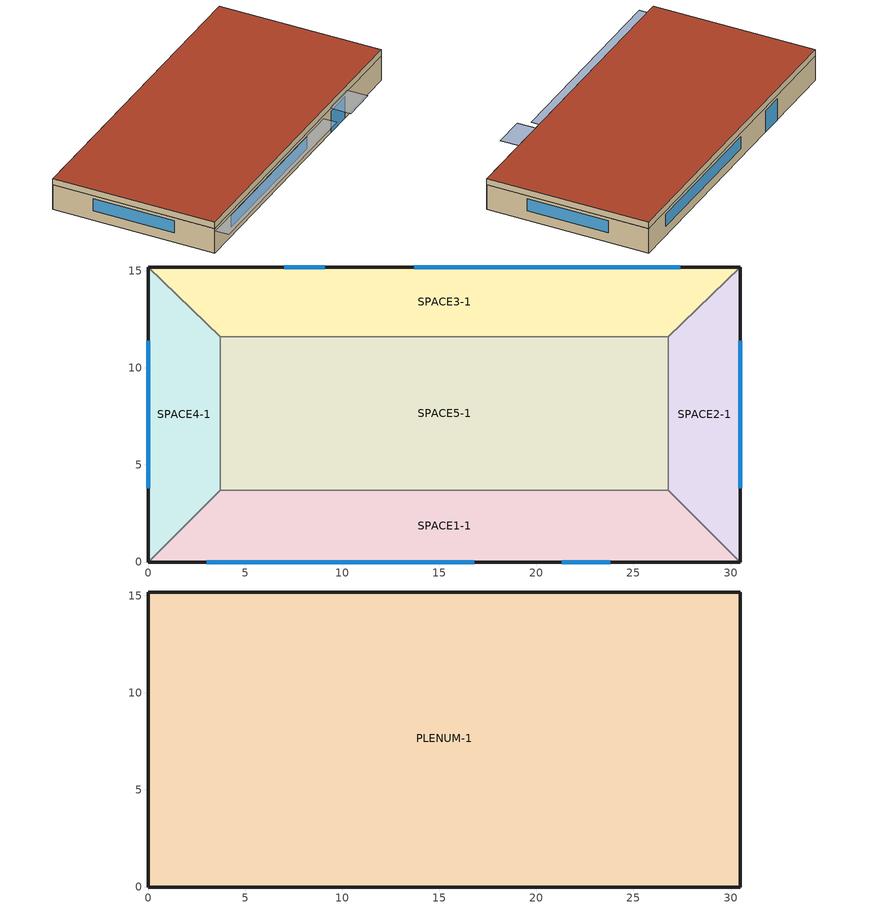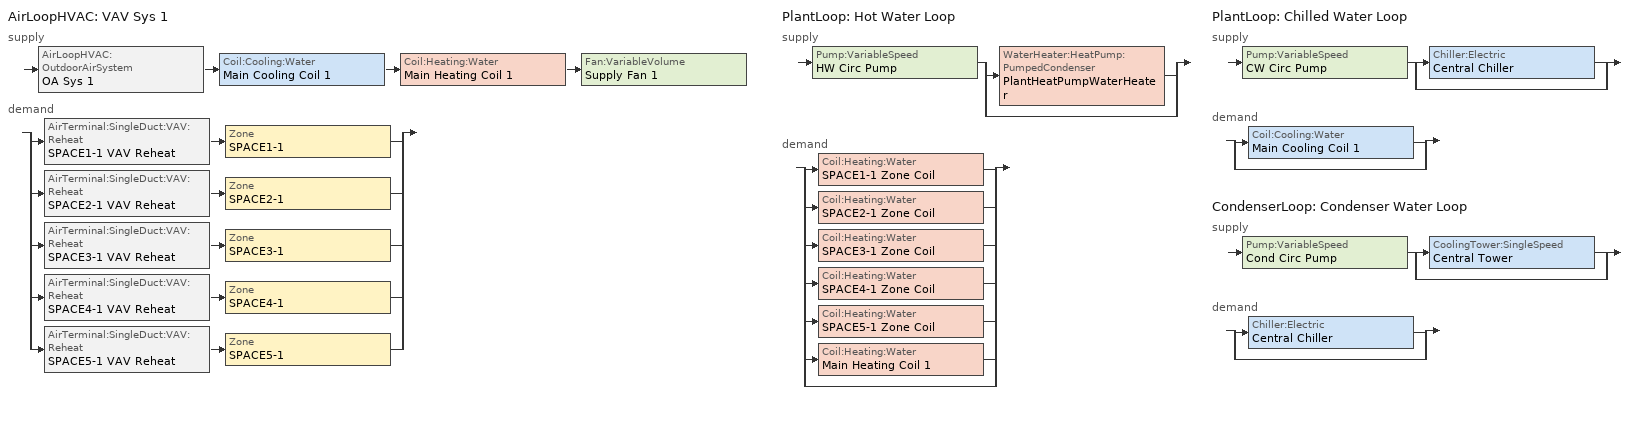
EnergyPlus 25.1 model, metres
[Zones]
SPACE1-1
 floor ground (FLOOR-SLAB-1): 26.8,3.7 30.5,0 0,0 3.7,3.7 z0
 wall outside (WALL-1): 0,0 30.5,0 z0:2.4
 wall to SPACE2-1 (INT-WALL-1): 30.5,0 26.8,3.7 z0:2.4
 wall to SPACE4-1 (INT-WALL-1): 3.7,3.7 0,0 z0:2.4
 wall to SPACE5-1 (INT-WALL-1): 26.8,3.7 3.7,3.7 z0:2.4
 window (Dbl Clr 3mm/13mm Air): 3,0 16.8,0 z0.9:2.1
 window (Sgl Grey 3mm): 21.3,0 23.8,0 z0:2.1
SPACE2-1
 floor ground (FLOOR-SLAB-1): 26.8,11.6 30.5,15.2 30.5,0 26.8,3.7 z0
 wall outside (WALL-1): 30.5,0 30.5,15.2 z0:2.4
 wall to SPACE3-1 (INT-WALL-1): 30.5,15.2 26.8,11.6 z0:2.4
 wall to SPACE5-1 (INT-WALL-1): 26.8,11.6 26.8,3.7 z0:2.4
 window (Dbl Clr 3mm/13mm Air): 30.5,3.8 30.5,11.4 z0.9:2.1
SPACE3-1
 floor ground (FLOOR-SLAB-1): 26.8,11.6 3.7,11.6 0,15.2 30.5,15.2 z0
 wall outside (WALL-1): 30.5,15.2 0,15.2 z0:2.4
 wall to SPACE4-1 (INT-WALL-1): 0,15.2 3.7,11.6 z0:2.4
 wall to SPACE5-1 (INT-WALL-1): 3.7,11.6 26.8,11.6 z0:2.4
 window (Dbl Clr 3mm/13mm Air): 27.4,15.2 13.7,15.2 z0.9:2.1
 window (Sgl Grey 3mm): 9.1,15.2 7,15.2 z0:2.1
SPACE4-1
 floor ground (FLOOR-SLAB-1): 3.7,3.7 0,0 0,15.2 3.7,11.6 z0
 wall outside (WALL-1): 0,15.2 0,0 z0:2.4
 wall to SPACE5-1 (INT-WALL-1): 3.7,3.7 3.7,11.6 z0:2.4
 window (Dbl Clr 3mm/13mm Air): 0,11.4 0,3.8 z0.9:2.1
SPACE5-1
 floor ground (FLOOR-SLAB-1): 26.8,11.6 26.8,3.7 3.7,3.7 3.7,11.6 z0
PLENUM-1
 floor to SPACE1-1 (CLNG-1): 26.8,3.7 30.5,0 0,0 3.7,3.7 z2.4
 floor to SPACE2-1 (CLNG-1): 26.8,11.6 30.5,15.2 30.5,0 26.8,3.7 z2.4
 floor to SPACE3-1 (CLNG-1): 26.8,11.6 3.7,11.6 0,15.2 30.5,15.2 z2.4
 floor to SPACE4-1 (CLNG-1): 3.7,3.7 0,0 0,15.2 3.7,11.6 z2.4
 floor to SPACE5-1 (CLNG-1): 26.8,11.6 26.8,3.7 3.7,3.7 3.7,11.6 z2.4
 wall outside (WALL-1): 0,0 30.5,0 30.5,15.2 0,15.2 0,0 z2.4:3
 roof outside (ROOF-1): 0,15.2 0,0 30.5,0 30.5,15.2 z3
shading: 0,-1.3 0,0 19.8,0 19.8,-1.3 z2.2; 21,-2 21,0 24.1,0 24.1,-2 z2.6
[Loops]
AirLoopHVAC 'VAV Sys 1'
 supply: AirLoopHVAC:OutdoorAirSystem 'OA Sys 1' > Coil:Cooling:Water 'Main Cooling Coil 1' > Coil:Heating:Water 'Main Heating Coil 1' > Fan:VariableVolume 'Supply Fan 1'
 demand: split
  | AirTerminal:SingleDuct:VAV:Reheat 'SPACE1-1 VAV Reheat' > Zone 'SPACE1-1'
  | AirTerminal:SingleDuct:VAV:Reheat 'SPACE2-1 VAV Reheat' > Zone 'SPACE2-1'
  | AirTerminal:SingleDuct:VAV:Reheat 'SPACE3-1 VAV Reheat' > Zone 'SPACE3-1'
  | AirTerminal:SingleDuct:VAV:Reheat 'SPACE4-1 VAV Reheat' > Zone 'SPACE4-1'
  | AirTerminal:SingleDuct:VAV:Reheat 'SPACE5-1 VAV Reheat' > Zone 'SPACE5-1'
PlantLoop 'Hot Water Loop'
 supply: Pump:VariableSpeed 'HW Circ Pump' > split
  | WaterHeater:HeatPump:PumpedCondenser 'PlantHeatPumpWaterHeater'
  | bypass
 demand: split
  | Coil:Heating:Water 'SPACE1-1 Zone Coil'
  | Coil:Heating:Water 'SPACE2-1 Zone Coil'
  | Coil:Heating:Water 'SPACE3-1 Zone Coil'
  | Coil:Heating:Water 'SPACE4-1 Zone Coil'
  | Coil:Heating:Water 'SPACE5-1 Zone Coil'
  | Coil:Heating:Water 'Main Heating Coil 1'
  | bypass
PlantLoop 'Chilled Water Loop'
 supply: Pump:VariableSpeed 'CW Circ Pump' > split
  | Chiller:Electric 'Central Chiller'
  | bypass
 demand: split
  | Coil:Cooling:Water 'Main Cooling Coil 1'
  | bypass
CondenserLoop 'Condenser Water Loop'
 supply: Pump:VariableSpeed 'Cond Circ Pump' > split
  | CoolingTower:SingleSpeed 'Central Tower'
  | bypass
 demand: split
  | Chiller:Electric 'Central Chiller'
  | bypass
[Building]
Building: North Axis {deg}=30; Terrain=City; Loads Convergence Tolerance Value {W}=0.04; Temperature Convergence Tolerance Value {deltaC}=0.4; Solar Distribution=FullExterior; Maximum Number of Warmup Days=25; Minimum Number of Warmup Days=6
[Site:Location]
Miami Intl Ap FL USA WMO=722020: Latitude {deg}=25.82; Longitude {deg}=-80.3; Time Zone {hr}=-5; Elevation {m}=11
[SizingPeriod:DesignDay] Day of Month=21; Humidity Condition Type=Wetbulb; Barometric Pressure {Pa}=101217; Rain Indicator=No; Snow Indicator=No; Daylight Saving Time Indicator=No; Solar Model Indicator=ASHRAEClearSky
Name | Month | Day Type | Maximum Dry-Bulb Temperature {C} | Daily Dry-Bulb Temperature Range {deltaC} | Wetbulb or DewPoint at Maximum Dry-Bulb {C} | Wind Speed {m/s} | Wind Direction {deg} | Sky Clearness
Miami Intl Ap Ann Htg 99.6% Condns DB | 1 | WinterDesignDay | 8.7 | 0 | 8.7 | 3.8 | 340 | 0
Miami Intl Ap Ann Clg .4% Condns DB=>MWB | 7 | SummerDesignDay | 33.2 | 6.7 | 25.3 | 4.5 | 140 | 1
[Site:GroundTemperature:BuildingSurface]
20.03, 20.03, 20.13, 20.3, 20.43, 20.52, 20.62, 20.77, 20.78, 20.55, 20.44, 20.2
[Site:WaterMainsTemperature]
Calculation Method=CORRELATION; Annual Average Outdoor Air Temperature {C}=9.69; Maximum Difference In Monthly Average Outdoor Air Temperatures {deltaC}=28.1
[Material] Thermal Absorptance=0.9
Name | Roughness | Thickness {m} | Conductivity {W/m-K} | Density {kg/m3} | Specific Heat {J/kg-K} | Solar Absorptance | Visible Absorptance
RG01 | Rough | 0.0127 | 1.442 | 881 | 1674 | 0.65 | 0.65
BR01 | VeryRough | 0.0095 | 0.162 | 1121 | 1464 | 0.7 | 0.7
IN46 | VeryRough | 0.0762 | 0.023 | 24 | 1590 | 0.5 | 0.5
WD01 | MediumSmooth | 0.0191 | 0.115 | 513 | 1381 | 0.78 | 0.78
PW03 | MediumSmooth | 0.0127 | 0.115 | 545 | 1213 | 0.78 | 0.78
IN02 | Rough | 0.0901 | 0.043 | 10 | 837 | 0.75 | 0.75
GP01 | MediumSmooth | 0.0127 | 0.16 | 801 | 837 | 0.75 | 0.75
GP02 | MediumSmooth | 0.0159 | 0.16 | 801 | 837 | 0.75 | 0.75
CC03 | MediumRough | 0.1016 | 1.31 | 2243 | 837 | 0.65 | 0.65
[Material:NoMass]
MAT-CLNG-1: Roughness=Rough; Thermal Resistance {m2-K/W}=0.652259; Thermal Absorptance=0.65; Solar Absorptance=0.65; Visible Absorptance=0.65
[Material:AirGap]
AL21: Thermal Resistance {m2-K/W}=0.157
[Construction]
ROOF-1: RG01, BR01, IN46, WD01
WALL-1: WD01, PW03, IN02, GP01
CLNG-1: MAT-CLNG-1
FLOOR-SLAB-1: CC03
INT-WALL-1: GP02, AL21, GP02
Dbl Clr 3mm/13mm Air: CLEAR 3MM, AIR 13MM, CLEAR 3MM
Sgl Grey 3mm: GREY 3MM
[WindowMaterial:Gas]
AIR 13MM: Gas Type=Air; Thickness {m}=.0127
[WindowMaterial:Glazing] Optical Data Type=SpectralAverage; Thickness {m}=.003; Infrared Transmittance at Normal Incidence=0; Front Side Infrared Hemispherical Emissivity=.84; Back Side Infrared Hemispherical Emissivity=.84; Conductivity {W/m-K}=.9
Name | Solar Transmittance at Normal Incidence | Front Side Solar Reflectance at Normal Incidence | Back Side Solar Reflectance at Normal Incidence | Visible Transmittance at Normal Incidence | Front Side Visible Reflectance at Normal Incidence | Back Side Visible Reflectance at Normal Incidence
CLEAR 3MM | .837 | .075 | .075 | .898 | .081 | .081
GREY 3MM | .626 | .061 | .061 | .611 | .061 | .061
[Zone] Type=1; Multiplier=1
Name | Ceiling Height {m} | Volume {m3}
PLENUM-1 | 0.6096 | 283.2
SPACE1-1; SPACE3-1 | 2.4384 | 239.247
SPACE2-1; SPACE4-1 | 2.4384 | 103.311
SPACE5-1 | 2.4384 | 447.683
[ZoneInfiltration:DesignFlowRate] Schedule=INFIL-SCH; Design Flow Rate Calculation Method=flow/zone; Constant Term Coefficient=0; Temperature Term Coefficient=0; Velocity Term Coefficient=0.2237; Velocity Squared Term Coefficient=0
Name | Zone or ZoneList or Space or SpaceList | Design Flow Rate {m3/s}
SPACE1-1 Infiltration | SPACE1-1 | 0.0167
SPACE2-1 Infiltration | SPACE2-1 | .00717
SPACE3-1 Infiltration | SPACE3-1 | 0.0167
SPACE4-1 Infiltration | SPACE4-1 | .00717
SPACE5-1 Infiltration | SPACE5-1 | .031089
[People] Number of People Schedule=OCCUPY-1; Number of People Calculation Method=people; Fraction Radiant=0.3; Activity Level Schedule=ActSchd
Name | Zone or ZoneList or Space or SpaceList | Number of People
SPACE1-1 People | SPACE1-1 | 11
SPACE2-1 People | SPACE2-1 | 5
SPACE3-1 People | SPACE3-1 | 11
SPACE4-1 People | SPACE4-1 | 5
SPACE5-1 People | SPACE5-1 | 20
[Lights] Schedule=LIGHTS-1; Design Level Calculation Method=LightingLevel; Return Air Fraction=0.2; Fraction Radiant=0.59; Fraction Visible=0.2; Fraction Replaceable=0
Name | Zone or ZoneList or Space or SpaceList | Lighting Level {W}
SPACE1-1 Lights | SPACE1-1 | 1584
SPACE2-1 Lights | SPACE2-1 | 684
SPACE3-1 Lights | SPACE3-1 | 1584
SPACE4-1 Lights | SPACE4-1 | 684
SPACE5-1 Lights | SPACE5-1 | 2964
[ElectricEquipment] Schedule=EQUIP-1; Design Level Calculation Method=EquipmentLevel; Fraction Latent=0; Fraction Radiant=0.3; Fraction Lost=0
Name | Zone or ZoneList or Space or SpaceList | Design Level {W}
SPACE1-1 Elec Equipment | SPACE1-1 | 1056
SPACE2-1 Elec Equipment | SPACE2-1 | 456
SPACE3-1 Elec Equipment | SPACE3-1 | 1056
SPACE4-1 Elec Equipment | SPACE4-1 | 456
SPACE5-1 Elec Equipment | SPACE5-1 | 1976
[Sizing:Zone] Zone Cooling Design Supply Air Temperature Input Method=SupplyAirTemperature; Zone Cooling Design Supply Air Temperature {C}=14; Zone Heating Design Supply Air Temperature Input Method=SupplyAirTemperature; Zone Heating Design Supply Air Temperature {C}=50; Zone Cooling Design Supply Air Humidity Ratio {kgWater/kgDryAir}=0.009; Zone Heating Design Supply Air Humidity Ratio {kgWater/kgDryAir}=0.004; Zone Heating Sizing Factor=0; Zone Cooling Sizing Factor=0; Cooling Design Air Flow Method=DesignDay; Cooling Design Air Flow Rate {m3/s}=0; Heating Design Air Flow Method=DesignDay; Heating Design Air Flow Rate {m3/s}=0; Account for Dedicated Outdoor Air System=No; Dedicated Outdoor Air System Control Strategy=NeutralSupplyAir; Dedicated Outdoor Air Low Setpoint Temperature for Design {C}=autosize; Dedicated Outdoor Air High Setpoint Temperature for Design {C}=autosize
Name | Design Specification Outdoor Air Object
SPACE1-1 | SZ DSOA SPACE1-1
SPACE2-1 | SZ DSOA SPACE2-1
SPACE3-1 | SZ DSOA SPACE3-1
SPACE4-1 | SZ DSOA SPACE4-1
SPACE5-1 | SZ DSOA SPACE5-1
[DesignSpecification:OutdoorAir] Outdoor Air Method=flow/person; Outdoor Air Flow per Person {m3/s-person}=0.00944; Outdoor Air Flow per Zone Floor Area {m3/s-m2}=0; Outdoor Air Flow per Zone {m3/s}=0
SZ DSOA SPACE1-1; SZ DSOA SPACE2-1; SZ DSOA SPACE3-1; SZ DSOA SPACE4-1; SZ DSOA SPACE5-1
[Sizing:System]
VAV Sys 1: Type of Load to Size On=sensible; Design Outdoor Air Flow Rate {m3/s}=autosize; Central Heating Maximum System Air Flow Ratio=0.3; Preheat Design Temperature {C}=7; Preheat Design Humidity Ratio {kgWater/kgDryAir}=.008; Precool Design Temperature {C}=11; Precool Design Humidity Ratio {kgWater/kgDryAir}=.008; Central Cooling Design Supply Air Temperature {C}=12.8; Central Heating Design Supply Air Temperature {C}=16.7; Type of Zone Sum to Use=noncoincident; 100% Outdoor Air in Cooling=no; 100% Outdoor Air in Heating=no; Central Cooling Design Supply Air Humidity Ratio {kgWater/kgDryAir}=0.008; Central Heating Design Supply Air Humidity Ratio {kgWater/kgDryAir}=0.008; Cooling Supply Air Flow Rate Method=DesignDay; Cooling Supply Air Flow Rate {m3/s}=0; Heating Supply Air Flow Rate Method=DesignDay; Heating Supply Air Flow Rate {m3/s}=0
[Sizing:Plant]
Name | Loop Type | Design Loop Exit Temperature {C} | Loop Design Temperature Difference {deltaC}
Hot Water Loop | heating | 62 | 11
Chilled Water Loop | cooling | 7.22 | 6.67
Condenser Water Loop | condenser | 29.4 | 5.6
[WaterHeater:HeatPump:PumpedCondenser] Dead Band Temperature Difference {deltaC}=2
Name | Availability Schedule | Compressor Setpoint Temperature Schedule | Condenser Water Flow Rate {m3/s} | Evaporator Air Flow Rate {m3/s} | Inlet Air Configuration | Inlet Air Zone | Tank | DX Coil | Minimum Inlet Air Temperature for Compressor Operation {C} | Compressor Location | Fan | Fan Placement | On Cycle Parasitic Electric Load {W} | Off Cycle Parasitic Electric Load {W} | Parasitic Heat Rejection Location | Inlet Air Mixer Schedule | Inlet Air Temperature Schedule | Inlet Air Humidity Schedule | Compressor Ambient Temperature Schedule
Zone5HeatPumpWaterHeater | HeatPumpWaterHeaterSch | HPWHTempSch | autocalculate | autocalculate | ZoneAndOutdoorAir | SPACE5-1 | HPWHTank | HPWHDXCoilVS | 5 | Zone | HPWHFan | DrawThrough | 15 | 5 | Zone | HPWHMixerInletAirSch
Zone4HeatPumpWaterHeater | HeatPumpWaterHeaterSch | HPWHTempSch | autocalculate | autocalculate | ZoneAirOnly | SPACE4-1 | Zone4HPWHTank | Zone4HPWHDXCoilVS | 5 | Zone | Zone4HPWHFan | DrawThrough | 15 | 5 | Zone
OutdoorHeatPumpWaterHeater | PlantHPWHSch | HPWHTempSch | 0.00016 | 0.2685 | OutdoorAirOnly |  | HPWHOutdoorTank | HPWHOutdoorDXCoilVS | 11 | Outdoors | HPWHOutdoorFan | BlowThrough
ScheduledHeatPumpWaterHeater | ScheduledHPWHSch | HPWHTempSch | 0.00016 | 0.2685 | Schedule |  | HPWHScheduledTank | HPWHScheduledDXCoilVS | 11 | Schedule | HPWHScheduledFan | BlowThrough |  |  |  |  | ScheduledAmbientTemp | ScheduledAmbientRH | ScheduledCompressorTemp
PlantHeatPumpWaterHeater | PlantHPWHSch | PlantHPWHTempSch | 0.00115525 | 1.00695 | OutdoorAirOnly |  | HPWHPlantTank | HPWHPlantDXCoilVS | 11 | Outdoors | HPWHPlantFan | BlowThrough
[WaterHeater:Mixed] Deadband Temperature Difference {deltaC}=2; Maximum Temperature Limit {C}=82.2222; Heater Control Type=CYCLE; Heater Minimum Capacity {W}=0; Heater Fuel Type=ELECTRICITY; Off Cycle Parasitic Fuel Consumption Rate {W}=10; Off Cycle Parasitic Fuel Type=ELECTRICITY; Off Cycle Parasitic Heat Fraction to Tank=0; On Cycle Parasitic Fuel Consumption Rate {W}=30; On Cycle Parasitic Fuel Type=ELECTRICITY; On Cycle Parasitic Heat Fraction to Tank=0
Name | Tank Volume {m3} | Setpoint Temperature Schedule | Heater Maximum Capacity {W} | Heater Thermal Efficiency | Ambient Temperature Indicator | Ambient Temperature Zone | Off Cycle Loss Coefficient to Ambient Temperature {W/K} | Off Cycle Loss Fraction to Zone | On Cycle Loss Coefficient to Ambient Temperature {W/K} | On Cycle Loss Fraction to Zone | Peak Use Flow Rate {m3/s} | Use Flow Rate Fraction Schedule | Source Side Effectiveness | Ambient Temperature Schedule | Use Side Effectiveness | Use Side Design Flow Rate {m3/s}
HPWHTank | 0.3785 | Hot Water Setpoint Temp Schedule | 5000 | 0.95 | ZONE | SPACE5-1 | 2 | 1 | 2 | 1 | 0.00379 | Hot Water Demand Schedule | 0.95
Zone4HPWHTank | 0.3785 | Hot Water Setpoint Temp Schedule | 5000 | 0.95 | ZONE | SPACE4-1 | 2 | 1 | 2 | 1 | 0.00379 | Hot Water Demand Schedule | 0.95
HPWHOutdoorTank | 0.3785 | Hot Water Setpoint Temp Schedule | 5000 | 0.95 | Outdoors |  | 2 | 1 | 2 | 1 | 0.000379 | Hot Water Demand Schedule | 0.95
HPWHScheduledTank; ScheduledElectricTank | 0.3785 | Hot Water Setpoint Temp Schedule | 5000 | 0.95 | SCHEDULE |  | 2 | 1 | 2 | 1 | 0.000379 | Hot Water Demand Schedule | 0.95 | ScheduledAmbientTemp
HPWHPlantTank | 0.757 | Plant Hot Water Setpoint Temp Schedule | 25000 | 0.98 | Outdoors |  | 0 | 0 | 0 | 0 |  |  | 0.98 |  | 0.98 | autosize
[Coil:WaterHeating:AirToWaterHeatPump:VariableSpeed] Number of Speeds=10; Nominal Speed Level=10; Rated Evaporator Inlet Air Dry-Bulb Temperature {C}=29.44; Rated Evaporator Inlet Air Wet-Bulb Temperature {C}=22.22; Rated Condenser Inlet Water Temperature {C}=55.72; Condenser Pump Power Included in Rated COP=No; Condenser Pump Heat Included in Rated Heating Capacity and Rated COP=No; Fraction of Condenser Pump Heat to Water=0.1; Maximum Ambient Temperature for Crankcase Heater Operation {C}=5; Evaporator Air Temperature Type for Curve Objects=WetBulbTemperature; Part Load Fraction Correlation Curve=HPWHPLFFPLR; Rated Water Heating Capacity at Speed 1 {W}=400; Rated Water Heating COP at Speed 1 {W/W}=5; Rated Sensible Heat Ratio at Speed 1=0.8; Speed 1 Reference Unit Rated Air Flow Rate {m3/s}=0.02014; Speed 1 Reference Unit Rated Water Flow Rate {m3/s}=0.000018; Speed 1 Reference Unit Water Pump Input Power At Rated Conditions {W}=10; Speed 1 Total WH Capacity Function of Temperature Curve=HPWHHeatingCapFTemp; Speed 1 Total WH Capacity Function of Air Flow Fraction Curve=ConstantCubic; Speed 1 Total WH Capacity Function of Water Flow Fraction Curve=ConstantCubic; Speed 1 COP Function of Temperature Curve=HPWHHeatingCOPFTemp; Speed 1 COP Function of Air Flow Fraction Curve=ConstantCubic; Speed 1 COP Function of Water Flow Fraction Curve=ConstantCubic; Rated Water Heating Capacity at Speed 2 {W}=800; Rated Water Heating COP at Speed 2 {W/W}=4.8; Rated Sensible Heat Ratio at Speed 2=0.79; Speed 2 Reference Unit Rated Air Flow Rate {m3/s}=0.04028; Speed 2 Reference Unit Rated Water Flow Rate {m3/s}=0.000036; Speed 2 Reference Unit Water Pump Input Power At Rated Conditions=10; Speed 2 Total WH Capacity Function of Temperature Curve=HPWHHeatingCapFTemp; Speed 2 Total WH Capacity Function of Air Flow Fraction Curve=ConstantCubic; Speed 2 Total WH Capacity Function of Water Flow Fraction Curve=ConstantCubic; Speed 2 COP Function of Temperature Curve=HPWHHeatingCOPFTemp; Speed 2 COP Function of Air Flow Fraction Curve=ConstantCubic; Speed 2 COP Function of Water Flow Fraction Curve=ConstantCubic; Rated Water Heating Capacity at speed 3 {W}=1200; Rated Water Heating COP at Speed 3 {W/W}=4.4; Rated Sensible Heat Ratio at Speed 3=0.78; Speed 3 Reference Unit Rated Air Flow Rate {m3/s}=0.06042; Speed 3 Reference Unit Rated Water Flow Rate {m3/s}=0.000054; Speed 3 Reference Unit Water Pump Input Power At Rated Conditions=10; Speed 3 Total WH Capacity Function of Temperature Curve=HPWHHeatingCapFTemp; Speed 3 Total WH Capacity Function of Air Flow Fraction Curve=ConstantCubic; Speed 3 Total WH Capacity Function of Water Flow Fraction Curve=ConstantCubic; Speed 3 COP Function of Temperature Curve=HPWHHeatingCOPFTemp; Speed 3 COP Function of Air Flow Fraction Curve=ConstantCubic; Speed 3 COP Function of Water Flow Fraction Curve=ConstantCubic; Rated Water Heating Capacity at Speed 4 {W}=1600; Rated Water Heating COP at Speed 4 {W/W}=4; Rated Sensible Heat Ratio at Speed 4=0.77; Speed 4 Reference Unit Rated Air Flow Rate {m3/s}=0.08056; Speed 4 Reference Unit Rated Water Flow Rate {m3/s}=0.000072; Speed 4 Reference Unit Water Pump Input Power At Rated Conditions=10; Speed 4 Total WH Capacity Function of Temperature Curve=HPWHHeatingCapFTemp; Speed 4 Total WH Capacity Function of Air Flow Fraction Curve=ConstantCubic; Speed 4 Total WH Capacity Function of Water Flow Fraction Curve=ConstantCubic; Speed 4 COP Function of Temperature Curve=HPWHHeatingCOPFTemp; Speed 4 COP Function of Air Flow Fraction Curve=ConstantCubic; Speed 4 COP Function of Water Flow Fraction Curve=ConstantCubic; Rated Water Heating Capacity at Speed 5 {W}=2000; Rated Water Heating COP at Speed 5 {W/W}=3.8; Rated Sensible Heat Ratio at Speed 5=0.76; Speed 5 Reference Unit Rated Air Flow Rate {m3/s}=0.1007; Speed 5 Reference Unit Rated Water Flow Rate {m3/s}=0.00009; Speed 5 Reference Unit Water Pump Input Power At Rated Conditions=10; Speed 5 Total WH Capacity Function of Temperature Curve=HPWHHeatingCapFTemp; Speed 5 Total WH Capacity Function of Air Flow Fraction Curve=ConstantCubic; Speed 5 Total WH Capacity Function of Water Flow Fraction Curve=ConstantCubic; Speed 5 COP Function of Temperature Curve=HPWHHeatingCOPFTemp; Speed 5 COP Function of Air Flow Fraction Curve=ConstantCubic; Speed 5 COP Function of Water Flow Fraction Curve=ConstantCubic; Rated Water Heating Capacity at Speed 6 {W}=2400; Rated Water Heating COP at Speed 6 {W/W}=3.4; Rated Sensible Heat Ratio at Speed 6=0.75; Speed 6 Reference Unit Rated Air Flow Rate {m3/s}=0.12084; Speed 6 Reference Unit Rated Water Flow Rate {m3/s}=0.000108; Speed 6 Reference Unit Water Pump Input Power At Rated Conditions=10; Speed 6 Total WH Capacity Function of Temperature Curve=HPWHHeatingCapFTemp; Speed 6 Total WH Capacity Function of Air Flow Fraction Curve=ConstantCubic; Speed 6 Total WH Capacity Function of Water Flow Fraction Curve=ConstantCubic; Speed 6 COP Function of Temperature Curve=HPWHHeatingCOPFTemp; Speed 6 COP Function of Air Flow Fraction Curve=ConstantCubic; Speed 6 COP Function of Water Flow Fraction Curve=ConstantCubic; Rated Water Heating Capacity at Speed 7 {W}=2800; Rated Water Heating COP at Speed 7 {W/W}=3; Rated Sensible Heat Ratio at Speed 7=0.74; Speed 7 Reference Unit Rated Air Flow Rate {m3/s}=0.14098; Speed 7 Reference Unit Rated Water Flow Rate {m3/s}=0.000126; Speed 7 Reference Unit Water Pump Input Power At Rated Conditions=10; Speed 7 Total WH Capacity Function of Temperature Curve=HPWHHeatingCapFTemp; Speed 7 Total WH Capacity Function of Air Flow Fraction Curve=ConstantCubic; Speed 7 Total WH Capacity Function of Water Flow Fraction Curve=ConstantCubic; Speed 7 COP Function of Temperature Curve=HPWHHeatingCOPFTemp; Speed 7 COP Function of Air Flow Fraction Curve=ConstantCubic; Speed 7 COP Function of Water Flow Fraction Curve=ConstantCubic; Rated Water Heating Capacity at Speed 8 {W}=3200; Rated Water Heating COP at Speed 8 {W/W}=2.6; Rated Sensible Heat Ratio at Speed 8=0.73; Speed 8 Reference Unit Rated Air Flow Rate {m3/s}=0.16112; Speed 8 Reference Unit Rated Water Flow Rate {m3/s}=0.000144; Speed 8 Reference Unit Water Pump Input Power At Rated Conditions=10; Speed 8 Total WH Capacity Function of Temperature Curve=HPWHHeatingCapFTemp; Speed 8 Total WH Capacity Function of Air Flow Fraction Curve=ConstantCubic; Speed 8 Total WH Capacity Function of Water Flow Fraction Curve=ConstantCubic; Speed 8 COP Function of Temperature Curve=HPWHHeatingCOPFTemp; Speed 8 COP Function of Air Flow Fraction Curve=ConstantCubic; Speed 8 COP Function of Water Flow Fraction Curve=ConstantCubic; Rated Water Heating Capacity at Speed 9 {W}=3600; Rated Water Heating COP at Speed 9 {W/W}=2.3; Rated Sensible Heat Ratio at Speed 9=0.72; Speed 9 Reference Unit Rated Air Flow Rate {m3/s}=0.18126; Speed 9 Reference Unit Rated Water Flow Rate {m3/s}=0.000162; Speed 9 Reference Unit Water Pump Input Power At Rated Conditions=10; Speed 9 Total WH Capacity Function of Temperature Curve=HPWHHeatingCapFTemp; Speed 9 Total WH Capacity Function of Air Flow Fraction Curve=ConstantCubic; Speed 9 Total WH Capacity Function of Water Flow Fraction Curve=ConstantCubic; Speed 9 COP Function of Temperature Curve=HPWHHeatingCOPFTemp; Speed 9 COP Function of Air Flow Fraction Curve=ConstantCubic; Speed 9 COP Function of Water Flow Fraction Curve=ConstantCubic; Rated Water Heating Capacity at Speed 10 {W}=4000; Rated Water Heating COP at Speed 10 {W/W}=2; Rated Sensible Heat Ratio at Speed 10=0.7; Speed 10 Reference Unit Rated Air Flow Rate {m3/s}=0.2014; Speed 10 Reference Unit Rated Water Flow Rate {m3/s}=0.000179; Speed 10 Reference Unit Water Pump Input Power At Rated Conditions=10; Speed 10 Total WH Capacity Function of Temperature Curve=HPWHHeatingCapFTemp; Speed 10 Total WH Capacity Function of Air Flow Fraction Curve=ConstantCubic; Speed 10 Total WH Capacity Function of Water Flow Fraction Curve=ConstantCubic; Speed 10 COP Function of Temperature Curve=HPWHHeatingCOPFTemp; Speed 10 COP Function of Air Flow Fraction Curve=ConstantCubic; Speed 10 COP Function of Water Flow Fraction Curve=ConstantCubic
Name | Rated Water Heating Capacity {W} | Rated Evaporator Air Flow Rate {m3/s} | Rated Condenser Water Flow Rate {m3/s} | Evaporator Fan Power Included in Rated COP | Crankcase Heater Capacity {W}
HPWHDXCoilVS; Zone4HPWHDXCoilVS | 4000 | autocalculate | autocalculate | No | 100
HPWHOutdoorDXCoilVS | 4000 | 0.2685 | 0.00016 | No | 100
HPWHScheduledDXCoilVS | 4000 | 0.2685 | 0.00016 | Yes | 120
HPWHPlantDXCoilVS | 25000 | 1.00695 | 0.00115525 | No | 100
[Fan:SystemModel] Speed Control Method=Discrete; Electric Power Minimum Flow Rate Fraction=0; Design Pressure Rise {Pa}=100; Motor Efficiency=0.9; Motor In Air Stream Fraction=1; Design Electric Power Consumption {W}=AUTOSIZE; Design Power Sizing Method=TotalEfficiencyAndPressure; Fan Total Efficiency=0.7
Name | Availability Schedule | Design Maximum Air Flow Rate {m3/s}
HPWHFan; Zone4HPWHFan | HeatPumpWaterHeaterSch | 0.2685
HPWHOutdoorFan | PlantHPWHSch | 0.2685
HPWHScheduledFan | ScheduledHPWHSch | 0.2685
HPWHPlantFan | PlantHPWHSch | 2.6852
[ZoneControl:Thermostat] Control Type Schedule=Zone Control Type Sched; Control 1=DualSetPoint
Name | Zone or ZoneList
SPACE1-1 Control | SPACE1-1
SPACE2-1 Control | SPACE2-1
SPACE3-1 Control | SPACE3-1
SPACE4-1 Control | SPACE4-1
SPACE5-1 Control | SPACE5-1
[ThermostatSetpoint:DualSetpoint]
DualSetPoint: Heating Setpoint Temperature Schedule=Htg-SetP-Sch; Cooling Setpoint Temperature Schedule=Clg-SetP-Sch
[Zone equipment]
SPACE1-1: SPACE1-1 VAV Reheat
SPACE2-1: SPACE2-1 VAV Reheat
SPACE3-1: SPACE3-1 VAV Reheat
SPACE4-1: SPACE4-1 VAV Reheat, Zone4HeatPumpWaterHeater
SPACE5-1: Zone5HeatPumpWaterHeater, SPACE5-1 VAV Reheat
[AirTerminal:SingleDuct:VAV:Reheat] Availability Schedule=ReheatCoilAvailSched; Maximum Air Flow Rate {m3/s}=autosize; Zone Minimum Air Flow Input Method=Constant; Constant Minimum Air Flow Fraction=0.3; Maximum Hot Water or Steam Flow Rate {m3/s}=autosize; Minimum Hot Water or Steam Flow Rate {m3/s}=0; Convergence Tolerance=0.001; Damper Heating Action=ReverseWithLimits; Maximum Flow per Zone Floor Area During Reheat {m3/s-m2}=AUTOCALCULATE; Maximum Flow Fraction During Reheat=AUTOCALCULATE
Name | Reheat Coil
SPACE1-1 VAV Reheat | SPACE1-1 Zone Coil
SPACE2-1 VAV Reheat | SPACE2-1 Zone Coil
SPACE3-1 VAV Reheat | SPACE3-1 Zone Coil
SPACE4-1 VAV Reheat | SPACE4-1 Zone Coil
SPACE5-1 VAV Reheat | SPACE5-1 Zone Coil
[Coil:Heating:Water] Availability Schedule=ReheatCoilAvailSched; U-Factor Times Area Value {W/K}=autosize; Maximum Water Flow Rate {m3/s}=autosize; Performance Input Method=UFactorTimesAreaAndDesignWaterFlowRate; Rated Capacity {W}=autosize; Rated Inlet Water Temperature {C}=82.2; Rated Inlet Air Temperature {C}=16.6; Rated Outlet Water Temperature {C}=71.1; Rated Outlet Air Temperature {C}=32.2
SPACE1-1 Zone Coil; SPACE2-1 Zone Coil; SPACE3-1 Zone Coil; SPACE4-1 Zone Coil; SPACE5-1 Zone Coil; Main Heating Coil 1
[AirLoopHVAC:ReturnPlenum]
Return-Plenum-1: Zone=PLENUM-1
[AirLoopHVAC]
VAV Sys 1: Design Supply Air Flow Rate {m3/s}=autosize
[AvailabilityManager:Scheduled]
VAV Sys 1 Avail: Schedule=FanAvailSched
[Coil:Cooling:Water]
Main Cooling Coil 1: Availability Schedule=CoolingCoilAvailSched; Design Water Flow Rate {m3/s}=autosize; Design Air Flow Rate {m3/s}=autosize; Design Inlet Water Temperature {C}=autosize; Design Inlet Air Temperature {C}=autosize; Design Outlet Air Temperature {C}=autosize; Design Inlet Air Humidity Ratio {kgWater/kgDryAir}=autosize; Design Outlet Air Humidity Ratio {kgWater/kgDryAir}=autosize; Type of Analysis=SimpleAnalysis; Heat Exchanger Configuration=CrossFlow
[Fan:VariableVolume]
Supply Fan 1: Availability Schedule=FanAvailSched; Fan Total Efficiency=0.7; Pressure Rise {Pa}=600; Maximum Flow Rate {m3/s}=autosize; Fan Power Minimum Flow Rate Input Method=Fraction; Fan Power Minimum Flow Fraction=0.25; Motor Efficiency=0.9; Motor In Airstream Fraction=1; Fan Power Coefficient 1=0.350712; Fan Power Coefficient 2=0.308505; Fan Power Coefficient 3=-0.541374; Fan Power Coefficient 4=0.871988; Fan Power Coefficient 5=0
[SetpointManager:MixedAir] Control Variable=Temperature
Name | Setpoint Node or NodeList
Mixed Air Temp Manager 2 | Main Branch SetPoint Node List
Mixed Air Temp Manager 1 | Mixed Air Node 1
[Controller:WaterCoil] Actuator Variable=FLOW; Controller Convergence Tolerance {deltaC}=0.002; Maximum Actuated Flow {m3/s}=autosize; Minimum Actuated Flow {m3/s}=0
Name | Control Variable | Action
Central Cooling Coil Contoller 1 | TemperatureAndHumidityRatio | Reverse
Central Heating Coil Contoller 1 | Temperature | Normal
[SetpointManager:SingleZone:Humidity:Maximum]
Space2-1 Humidistat Manager: Setpoint Node or NodeList=Main Cooling Coil 1 Outlet Node
[Controller:OutdoorAir]
OA Controller 1: Minimum Outdoor Air Flow Rate {m3/s}=0.25; Maximum Outdoor Air Flow Rate {m3/s}=0.25; Economizer Control Type=FixedDryBulb; Economizer Control Action Type=ModulateFlow; Economizer Maximum Limit Dry-Bulb Temperature {C}=19; Economizer Minimum Limit Dry-Bulb Temperature {C}=4; Lockout Type=NoLockout; Minimum Limit Type=FixedMinimum; Minimum Outdoor Air Schedule=Min OA Sched
[SetpointManager:Scheduled] Control Variable=Temperature
Name | Schedule | Setpoint Node or NodeList
Supply Air Temp Manager 1 | Seasonal Reset Supply Air Temp Sch | Supply Air Temp Nodes 1
Hot Water Loop Setpoint Manager | HW Loop Temp Schedule | Hot Water Loop Setpoint Node List
Chilled Water Loop Setpoint Manager | CW Loop Temp Schedule | Chilled Water Loop Setpoint Node List
Central Chiller Setpoint Manager | CW Loop Temp Schedule | Central Chiller Outlet Node
[PlantLoop] Fluid Type=Water; Maximum Loop Flow Rate {m3/s}=autosize; Minimum Loop Flow Rate {m3/s}=0; Plant Loop Volume {m3}=autocalculate; Load Distribution Scheme=SequentialLoad
Name | Plant Equipment Operation Scheme | Maximum Loop Temperature {C} | Minimum Loop Temperature {C}
Hot Water Loop | Hot Loop Operation | 100 | 10
Chilled Water Loop | CW Loop Operation | 98 | 1
[PlantEquipmentOperationSchemes] Control Scheme 1 Schedule=PlantOnSched
Name | Control Scheme 1
Hot Loop Operation | Central HPWH Only
CW Loop Operation | Central Chiller Only
[PlantEquipmentOperation:HeatingLoad]
Central HPWH Only: Load Range 1 Lower Limit {W}=0; Load Range 1 Upper Limit {W}=1000000; Range 1 Equipment List=heating plant
[PlantEquipmentList]
heating plant: PlantHeatPumpWaterHeater
Cooling Plant: Central Chiller
[Pump:VariableSpeed] Design Maximum Flow Rate {m3/s}=autosize; Design Pump Head {Pa}=179352; Design Power Consumption {W}=autosize; Motor Efficiency=0.9; Fraction of Motor Inefficiencies to Fluid Stream=0; Coefficient 1 of the Part Load Performance Curve=0; Coefficient 2 of the Part Load Performance Curve=1; Coefficient 3 of the Part Load Performance Curve=0; Coefficient 4 of the Part Load Performance Curve=0; Design Minimum Flow Rate {m3/s}=0; Pump Control Type=INTERMITTENT
Name | Pump Flow Rate Schedule
HW Circ Pump
CW Circ Pump; Cond Circ Pump | CoolingPumpAvailSched
[PlantEquipmentOperation:CoolingLoad] Load Range 1 Lower Limit {W}=0
Name | Load Range 1 Upper Limit {W} | Range 1 Equipment List
Central Chiller Only | 900000 | Cooling Plant
Year Round Tower Operation | 90000000 | All Towers
[Chiller:Electric]
Central Chiller: Condenser Type=WaterCooled; Nominal Capacity {W}=autosize; Nominal COP {W/W}=3.2; Minimum Part Load Ratio=0; Maximum Part Load Ratio=1; Optimum Part Load Ratio=.65; Design Condenser Inlet Temperature {C}=29.44; Temperature Rise Coefficient=2.682759; Design Chilled Water Outlet Temperature {C}=6.667; Design Chilled Water Flow Rate {m3/s}=autosize; Design Condenser Fluid Flow Rate {m3/s}=autosize; Coefficient 1 of Capacity Ratio Curve=0.944836; Coefficient 2 of Capacity Ratio Curve=-0.0570088; Coefficient 3 of Capacity Ratio Curve=-0.00185486; Coefficient 1 of Power Ratio Curve=1.907846; Coefficient 2 of Power Ratio Curve=-1.20499; Coefficient 3 of Power Ratio Curve=0.263462; Coefficient 1 of Full Load Ratio Curve=0.03303; Coefficient 2 of Full Load Ratio Curve=0.6852; Coefficient 3 of Full Load Ratio Curve=0.2818; Chilled Water Outlet Temperature Lower Limit {C}=5; Chiller Flow Mode=LeavingSetpointModulated
[CondenserLoop]
Condenser Water Loop: Fluid Type=Water; Condenser Equipment Operation Scheme=Tower Loop Operation; Maximum Loop Temperature {C}=80; Minimum Loop Temperature {C}=10; Maximum Loop Flow Rate {m3/s}=autosize; Minimum Loop Flow Rate {m3/s}=0; Condenser Loop Volume {m3}=autocalculate; Load Distribution Scheme=SequentialLoad
[SetpointManager:FollowOutdoorAirTemperature]
MyCondenserControl: Control Variable=Temperature; Reference Temperature Type=OutdoorAirWetBulb; Offset Temperature Difference {deltaC}=0; Maximum Setpoint Temperature {C}=80; Minimum Setpoint Temperature {C}=10; Setpoint Node or NodeList=Condenser Supply Outlet Node
[CondenserEquipmentOperationSchemes]
Tower Loop Operation: Control Scheme 1=Year Round Tower Operation; Control Scheme 1 Schedule=PlantOnSched
[CondenserEquipmentList]
All Towers: Central Tower
[CoolingTower:SingleSpeed]
Central Tower: Design Water Flow Rate {m3/s}=autosize; Design Air Flow Rate {m3/s}=autosize; Design Fan Power {W}=autosize; Design U-Factor Times Area Value {W/K}=autosize; Free Convection Regime Air Flow Rate {m3/s}=0; Free Convection Regime U-Factor Times Area Value {W/K}=0
[Schedule:Compact]
OCCUPY-1: Through: 12/31, For: Weekdays SummerDesignDay WinterDesignDay, Until: 9:00, 0, Until: 12:00, 1, Until: 13:00, 0.8, Until: 14:00, 0.4, Until: 15:00, 0.8, Until: 17:00, 1, Until: 24:00, 0, For: AllOtherDays, Until: 24:00, 0
LIGHTS-1: Through: 12/31, For: Weekdays SummerDesignDay WinterDesignDay, Until: 9:00, 0.05, Until: 10:00, 0.9, Until: 11:00, 0.95, Until: 12:00, 1, Until: 13:00, 0.95, Until: 14:00, 0.8, Until: 15:00, 0.9, Until: 17:00, 1, Until: 24:00, 0.05, For: AllOtherDays, Until: 24:00, 0.05
EQUIP-1: Through: 12/31, For: Weekdays SummerDesignDay WinterDesignDay, Until: 9:00, 0.02, Until: 10:00, 0.4, Until: 15:00, 0.9, Until: 16:00, 0.8, Until: 17:00, 0.7, Until: 24:00, 0.02, For: CustomDay1 CustomDay2, Until: 9:00, 0.02, Until: 10:00, 0.4, Until: 15:00, 0.9, Until: 16:00, 0.8, Until: 17:00, 0.7, Until: 24:00, 0.02, For: AllOtherDays, Until: 24:00, 0.2
INFIL-SCH: Through: 3/31, For: Alldays, Until: 24:00, 1, Through: 10/31, For: Alldays, Until: 24:00, 0, Through: 12/31, For: Alldays, Until: 24:00, 1
ActSchd: Through: 12/31, For: Alldays, Until: 24:00, 117.24
Htg-SetP-Sch: Through: 12/31, For: Weekends HoliDay, Until: 7:00, 12.8, Until: 14:00, 21.1, Until: 24:00, 12.8, For: SummerDesignDay, Until: 24:00, 12.8, For: WinterDesignDay, Until: 24:00, 21.1, For: AllOtherDays, Until: 7:00, 12.8, Until: 19:00, 21.1, Until: 24:00, 12.8
Clg-SetP-Sch: Through: 12/31, For: Weekends HoliDay, Until: 7:00, 40, Until: 14:00, 23.9, Until: 24:00, 32.2, For: SummerDesignDay, Until: 24:00, 23.9, For: WinterDesignDay, Until: 24:00, 40, For: AllOtherDays, Until: 7:00, 40, Until: 19:00, 23.9, Until: 24:00, 40
Zone Control Type Sched: Through: 12/31, For: AllDays, Until: 24:00, 4
Min OA Sched: Through: 12/31, For: Weekdays SummerDesignDay WinterDesignDay, Until: 7:00, 0.02, Until: 19:00, 1, Until: 24:00, 0.02, For: AllOtherDays, Until: 24:00, 0.02
FanAvailSched; ReheatCoilAvailSched: Through: 3/31, For: Alldays, Until: 24:00, 1, Through: 9/30, For: Weekdays, Until: 7:00, 0, Until: 18:00, 1, Until: 24:00, 0, For: Weekends Holidays CustomDay1 CustomDay2, Until: 24:00, 0, For: AllOtherDays, Until: 24:00, 1, Through: 12/31, For: Alldays, Until: 24:00, 1
CoolingCoilAvailSched; CoolingPumpAvailSched; PlantOnSched: Through: 12/31, For: Alldays, Until: 24:00, 1
CW Loop Temp Schedule: Through: 12/31, For: Alldays, Until: 24:00, 7.22
HW Loop Temp Schedule: Through: 12/31, For: Alldays, Until: 24:00, 60
Seasonal Reset Supply Air Temp Sch: Through: 3/31, For: Alldays, Until: 24:00, 16, Through: 9/30, For: Alldays, Until: 24:00, 17.5, Through: 12/31, For: Alldays, Until: 24:00, 16
HeatPumpWaterHeaterSch; ScheduledHPWHSch; PlantHPWHSch: Through: 12/31, For: AllDays, Until: 24:00, 1
HPWHTempSch: Through: 12/31, For: AllDays, Until: 24:00, 60
Hot Water Setpoint Temp Schedule: Through: 12/31, For: AllDays, Until: 24:00, 50
HPWHMixerInletAirSch: Through: 3/31, For: AllDays, Until: 24:00, 0.2, Through: 9/30, For: AllDays, Until: 24:00, 0, Through: 12/31, For: AllDays, Until: 24:00, 0.2
Hot Water Demand Schedule: THROUGH: 12/31, FOR: AllDays, UNTIL: 5:00, 0, UNTIL: 7:00, 0.003, UNTIL: 18:00, 0, UNTIL: 18:30, 0.003, UNTIL: 24:00, 0
ScheduledAmbientTemp: Through: 12/31, For: AllDays, Until: 24:00, 19.72222
ScheduledAmbientRH: Through: 12/31, For: AllDays, Until: 24:00, 0.5
ScheduledCompressorTemp: Through: 12/31, For: AllDays, Until: 24:00, 21
PlantHPWHTempSch: Through: 12/31, For: AllDays, Until: 24:00, 80
Plant Hot Water Setpoint Temp Schedule: Through: 12/31, For: AllDays, Until: 24:00, 70
[Curve:Biquadratic] Minimum Value of x=0; Maximum Value of x=40; Minimum Value of y=20; Maximum Value of y=90; Input Unit Type for X=Temperature; Input Unit Type for Y=Temperature; Output Unit Type=Dimensionless
Name | Coefficient1 Constant | Coefficient2 x | Coefficient3 x**2 | Coefficient4 y | Coefficient5 y**2 | Coefficient6 x*y
HPWHHeatingCapFTemp | 0.369827 | 0.043341 | -0.00023 | 0.000466 | 0.000026 | -0.00027
HPWHHeatingCOPFTemp | 1.19713 | 0.077849 | -1.6e-06 | -0.02675 | 0.000296 | -0.00112
[Curve:Quadratic]
HPWHPLFFPLR: Coefficient1 Constant=0.75; Coefficient2 x=0.25; Coefficient3 x**2=0; Minimum Value of x=0; Maximum Value of x=1
[Curve:Cubic]
ConstantCubic: Coefficient1 Constant=1; Coefficient2 x=0; Coefficient3 x**2=0; Coefficient4 x**3=0; Minimum Value of x=-100; Maximum Value of x=100
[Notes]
VSHeatPumpWaterHeater.idf
Basic file description:  1 story building divided into 4 exterior and one interior conditioned zones and return plenum.
Highlights:              Examples of 5 variable-speed heat pump water heaters. 1 HPWH in Zone 5 using both zone air and outdoor air,
1 HPWH in Zone 4 using only zone air, 1 outdoors, 1 located outdoors and connected to a hot
water plant loop, and 1 HPWH is scheduled with no connection to a zone or plant.
1 Water Heater:Mixed example is included for comparison (this water heater is scheduled)
Simulation Location/Run: Miami Intl Ap FL USA WMO=722020, 2 design days, 2 run periods.
Run Control executes the design days
Location:                Miami, FL
Design Days:             Miami Intl Ap FL USA Annual Heating 99.6%, MaxDB=8.7°C
Miami Intl Ap FL USA Annual Cooling (DB=>MWB) .4%, MaxDB=33.2°C MWB=25.3°C
Run Period (Weather File): Winter 1/14, Summer 7/7.
Run Control:             Zone and System sizing with weather file run control (no design days ran)
Building: Single floor rectangular building 100 ft x 50 ft. 5 zones - 4 exterior, 1 interior, zone height 8 feet.
Exterior zone depth is 12 feet. There is a 2 foot high return plenum: the overall building height is
10 feet. There are windows on all 4 facades; the south and north facades have glass doors.
The south facing glass is shaded by overhangs. The walls are woodshingle over plywood, R11 insulation,
and gypboard. The roof is a gravel built up roof with R-3 mineral board insulation and plywood sheathing.
The windows are double pane 6mm clear with 6mm air gap.  The window to wall ratio is approximately 0.29.
The south wall and door have overhangs.
The building is oriented 30 degrees east of north.
Floor Area:       463.6 m2 (5000 ft2)
Number of Floors: 1
Zone Description Details:
Internal gains description:     lighting is 1.5 watts/ft2, office equip is 1.0 watts/ft2. There is 1 occupant
per 100 ft2 of floor area. The infiltration is constant in winter months.
Interzone Surfaces:             6 interzone surfaces (see diagram)
Internal Mass:                  None
Windows:                        4 ea.: 1) Double pane clear, 3mm glass, 13mm air gap
2) Double pane clear, 3mm glass, 13mm argon gap
3) Double pane clear, 6mm glass, 6mm air gap
4) Double pane lowE,  6mm lowE glass outside, 6mm air gap, 6mm clear glass
Doors:                          2 ea.:    Single pane grey,  3mm glass
Detached Shading:               None
Daylight:                       None
Natural Ventilation:            None
Compact Schedules:              Yes
HVAC:                           Standard VAV system with outside air economizer, hot water reheat
coils, central chilled water cooling coil. Central Plant is single
heat pump hot water heater, electric compression chiller with water cooled
condenser, and cooling tower. All equipment is autosized.
ZoneControl:Humidistat and Set Point Manager:Single Zone Max Hum
are used in SPACE2-1 to control relative humidity to 50%
via Controller:Simple with the control variable set to TEMPandHUMRAT.
Three heat pump water heaters are located indoors, outdoors, and scheduled to
illustrate stand alone HP water heaters. One HPWH is connected to a hot water plant loop.
Heat Pump:Water Heater:         5 ea.
Zone 5    - variable-speed HPWH using mixer/splitter nodes to blend outdoor air with zone air
Zone 4    - variable-speed HPWH without mixer/splitter nodes using only zone air
Outdoors  - variable-speed HPWH located outdoors and not connected to a plant loop
Scheduled - variable-speed HPWH using scheduled ambient conditions
Plant     - variable-speed HPWH located outdoors and connected to a plant loop which serves zone 1-5
reheat coils and the main heating coil in the air loop.
The HPWH in Zone 4 and 5 show the configuration of a HPWH with and without
mixer/splitter nodes and the associated node connections. Each of these systems
are listed in a Zone Equipment List with the required highest priority. Each of
these HPWHs impact the zone air heat balance.
The HPWHs located outdoors and in the plant only require the use of outdoor air
nodes as the inlet air to the unit. The plant HPWH has connections to the hot
water plant loop through the water heater tank's USE inlet/outlet nodes.
The scheduled HPWH is an example of a self-standing water heater with all
performance aspects simulated through scheduling.
Water Heater:Mixed:             1 ea.
Scheduled - example of a water heater using an electric element to heat the water
Zonal Equipment:                AirTerminal:SingleDuct:VAV:Reheat
Central Air Handling Equipment: Yes
System Equipment Autosize:      Yes
Purchased Cooling:              None
Purchased Heating:              None
Coils:                          Coil:Cooling:Water, Coil:Heating:Water
